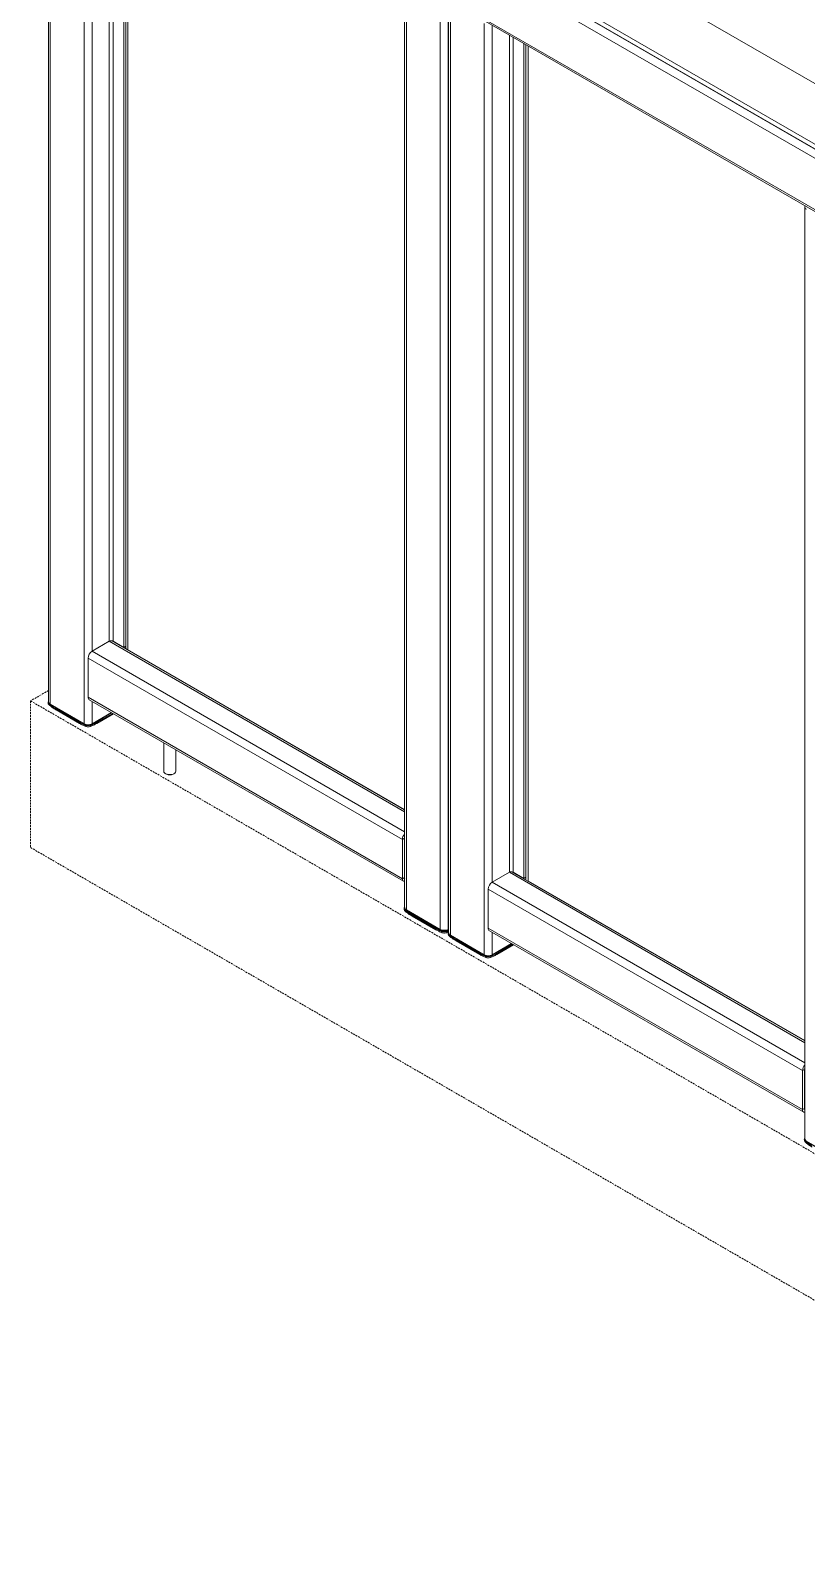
# Model space of a CAD drawing. Header units: millimetres. Extents: x -170 to 4673, y -341 to 2839.
# Drawn here: x 3574 to 4098, y 1282 to 2313 of the extents above; entities that cross this region are included whole.
import ezdxf

# ---------------------------------------------------------------- set-up
doc = ezdxf.new("R2010")
doc.units = ezdxf.units.MM
doc.linetypes.add('HIDDEN', pattern=[1.905, 1.27, -0.635])
doc.layers.add('ZANO_R', color=7, linetype='Continuous', lineweight=0)
doc.layers.add('ZANO_R_przerywana', color=7, linetype='HIDDEN', lineweight=0)

msp = doc.modelspace()

# ---------------------------------------------------------------- linework, layer by layer
at = {"layer": 'ZANO_R'}
for p, q in [((3586.5, 2488.6), (3586.5, 1859.9)), ((3587.6, 2487), (3587.6, 1858.3)), ((3610.6, 1845.1), (3610.6, 2473.8)), ((3615.9, 2472.5), (3615.9, 1894.1)), ((3627.5, 2465.8), (3627.5, 1900.8)), ((3630.1, 1900.8), (3630.1, 2464.4)), ((3637.3, 2460.2), (3637.3, 1896.6)), ((3638.7, 2459.4), (3638.7, 1895.6)), ((3638.7, 2459.4), (3638.7, 1897.4)), ((3640.1, 2458.6), (3640.1, 1894.8)), ((4130.6, 2261.8), (3919, 2383.9)), ((4120.9, 2226.5), (3857.9, 2378.4)), ((4120.9, 2223.3), (3857.9, 2375.1)), ((4123.8, 2221.5), (3860.4, 2373.5)), ((4121.2, 2216.8), (3857.7, 2368.9)), ((3826.9, 2349.8), (3826.9, 1721.1)), ((3828.1, 2348.2), (3828.1, 1719.5)), ((3851, 2335), (3851, 1706.3)), ((3856.3, 2335), (3856.3, 1706.3)), ((3856.6, 2332.7), (3856.6, 1703.9)), ((3857.7, 2334.2), (4121.2, 2182.2)), ((3857.8, 2331.1), (3857.8, 1702.4)), ((3857.9, 2332.8), (4122.5, 2180.1)), ((3880.7, 1689.1), (3880.7, 2317.9)), ((3886, 2316.6), (3886, 1738.1)), ((3897.6, 2309.9), (3897.6, 1744.8)), ((3900.2, 1744.8), (3900.2, 2308.4)), ((3907.4, 2304.3), (3907.4, 1740.7)), ((3908.8, 2303.4), (3908.8, 1739.7)), ((3908.8, 2303.4), (3908.8, 1741.5)), ((3910.2, 2302.6), (3910.2, 1738.8)), ((4097.1, 2193.9), (4097.1, 1565.1)), ((3615.9, 1894.1), (3627.5, 1900.8)), ((3826.9, 1785.6), (3627.5, 1900.8)), ((3629.4, 1901), (3629.3, 1901)), ((3826.9, 1786.9), (3629.4, 1901)), ((3629.9, 1900.7), (3630.1, 1900.8)), ((3637.3, 1896.6), (3630.1, 1900.8)), ((3631.6, 1899.7), (3631.6, 1899.9)), ((3638.7, 1897.4), (3637.3, 1896.6)), ((3825.4, 1767), (3613.2, 1889.4)), ((3613.2, 1863), (3613.2, 1889.4)), ((3826.9, 1772.2), (3615.9, 1894.1)), ((3640.3, 1894.7), (3640.5, 1894.8)), ((3826.9, 1787.1), (3640.5, 1894.8)), ((3586.2, 1859.6), (3586.2, 1859.5)), ((3587.1, 1858.4), (3587.1, 1858.2)), ((3587.1, 1858.4), (3611.1, 1844.5)), ((3587.6, 1858.3), (3610.6, 1845.1)), ((3613.2, 1863), (3825.4, 1740.5)), ((3614, 1861.2), (3826.2, 1738.8)), ((3615.9, 1860.1), (3615.9, 1845.1)), ((3607.1, 1846.1), (3591.1, 1855.3)), ((3591.6, 1854.4), (3607.5, 1845.2)), ((3629.1, 1852.5), (3615.4, 1844.5)), ((3629, 1852.6), (3615.9, 1845.1)), ((3619, 1845.2), (3630.4, 1851.8)), ((3619.4, 1846.1), (3629.8, 1852.1)), ((3611.1, 1844.5), (3611.1, 1844.3)), ((3615.4, 1844.3), (3615.4, 1844.5)), ((3664.4, 1832.1), (3664.4, 1813.1)), ((3672.4, 1813.1), (3672.4, 1827.5)), ((3665.6, 1811.4), (3666.1, 1811.1)), ((3670.7, 1811.1), (3671.2, 1811.4)), ((3826.8, 1767.8), (3825.4, 1767)), ((3825.4, 1740.5), (3825.4, 1767)), ((3826.8, 1741.3), (3826.8, 1767.8)), ((3826.8, 1759.4), (3826.9, 1759.3)), ((3886, 1738.1), (3897.6, 1744.8)), ((4097.1, 1629.7), (3897.6, 1744.8)), ((3899.5, 1745), (3899.4, 1745.1)), ((4097.1, 1631), (3899.5, 1745)), ((3900, 1744.7), (3900.2, 1744.8)), ((3907.4, 1740.7), (3900.2, 1744.8)), ((3901.7, 1743.7), (3901.7, 1743.9)), ((3826.8, 1741.3), (3825.4, 1740.5)), ((3826.9, 1741.2), (3826.8, 1741.3)), ((4095.5, 1611), (3883.4, 1733.5)), ((3883.4, 1707), (3883.4, 1733.5)), ((4097.1, 1616.3), (3886, 1738.1)), ((3908.8, 1741.5), (3907.4, 1740.7)), ((3910.4, 1738.7), (3910.6, 1738.8)), ((4097.1, 1631.2), (3910.6, 1738.8)), ((3826.6, 1720.5), (3826.6, 1720.3)), ((3827.5, 1719.2), (3827.5, 1719)), ((3827.5, 1719.2), (3851.5, 1705.3)), ((3851.7, 1705.7), (3827.7, 1719.5)), ((3828.1, 1719.5), (3851, 1706.3)), ((3847.5, 1706.9), (3831.6, 1716.1)), ((3832, 1715.2), (3847.9, 1706)), ((3851.5, 1705.3), (3851.5, 1705.1)), ((3855.6, 1705.7), (3856.6, 1706.3)), ((3856.6, 1705.8), (3855.8, 1705.3)), ((3856.6, 1705.4), (3855.8, 1705.1)), ((3855.8, 1705.1), (3855.8, 1705.3)), ((3856.3, 1706.3), (3856.6, 1706.5)), ((3856.3, 1703.7), (3856.3, 1703.5)), ((3857.2, 1702.5), (3857.2, 1702.3)), ((3857.2, 1702.5), (3881.2, 1688.6)), ((3857.8, 1702.4), (3880.7, 1689.1)), ((3883.4, 1707), (4095.5, 1584.6)), ((3884.1, 1705.3), (4096.3, 1582.8)), ((3886, 1704.2), (3886, 1689.1)), ((3877.2, 1690.2), (3861.3, 1699.4)), ((3861.7, 1698.5), (3877.6, 1689.3)), ((3899.3, 1696.6), (3885.5, 1688.6)), ((3899.1, 1696.7), (3886, 1689.1)), ((3889.1, 1689.3), (3900.5, 1695.8)), ((3889.5, 1690.2), (3899.9, 1696.2)), ((3881.2, 1688.6), (3881.2, 1688.4)), ((3885.5, 1688.4), (3885.5, 1688.6)), ((4096.9, 1611.8), (4095.5, 1611)), ((4095.5, 1584.6), (4095.5, 1611)), ((4096.9, 1585.4), (4096.9, 1611.8)), ((4096.9, 1603.5), (4097.1, 1603.4)), ((4096.9, 1585.4), (4095.5, 1584.6)), ((4097.1, 1585.3), (4096.9, 1585.4)), ((4096.7, 1564.5), (4096.7, 1564.3)), ((4097.6, 1563.3), (4097.6, 1563.1)), ((4097.6, 1563.3), (4121.7, 1549.4)), ((4121.8, 1549.7), (4097.8, 1563.6))]:
    msp.add_line(p, q, dxfattribs=at)
at = {"layer": 'ZANO_R', "flags": 128}
for points in [[(3587.1, 1858.4), (3586.7, 1858.7), (3586.4, 1859), (3586.3, 1859.3), (3586.2, 1859.6), (3586.3, 1860), (3586.4, 1860.3), (3586.5, 1860.4)], [(3672.4, 1813.1), (3672.3, 1812.5), (3671.8, 1811.8), (3671, 1811.3), (3670, 1810.9), (3668.8, 1810.8), (3667.7, 1810.8), (3666.5, 1811), (3665.6, 1811.4)], [(3827.5, 1719.2), (3827.1, 1719.5), (3826.8, 1719.8), (3826.7, 1720.1), (3826.6, 1720.5), (3826.7, 1720.8), (3826.8, 1721.1), (3826.9, 1721.2)], [(3857.2, 1702.5), (3856.8, 1702.8), (3856.5, 1703.1), (3856.4, 1703.4), (3856.3, 1703.7), (3856.4, 1704.1), (3856.5, 1704.4), (3856.6, 1704.5)], [(4097.6, 1563.3), (4097.2, 1563.6), (4097, 1563.9), (4096.8, 1564.2), (4096.7, 1564.5), (4096.8, 1564.9), (4097, 1565.2), (4097.1, 1565.3)]]:
    msp.add_lwpolyline(points, dxfattribs=at)
at = {"layer": 'ZANO_R'}
for centre, radius, start, end in [((4098.7, 2193.9), 1.64, 151.4509, 249.7195), ((3628.8, 1898.3), 2.77, 62.6097, 117.3903), ((3619.1, 1889.1), 5.84, 122.6055, 177.3945), ((3587.5, 1859.9), 1.03, 158.1787, 224.54), ((3588.4, 1860), 1.91, 185.6948, 245.6253), ((3587.8, 1857.9), 0.723, 159.9965, 220.3961), ((3587.5, 1858.4), 0.383, 141.71, 177.3482), ((3615.1, 1862.7), 1.82, 172.7442, 235.9436), ((3592.1, 1855.2), 0.991, 173.8675, 234.8204), ((3608, 1846), 0.992, 173.8839, 234.638), ((3613.2, 1850.3), 5.84, 242.6097, 297.3903), ((3618.4, 1846), 0.993, 305.5759, 6.0968), ((3611.5, 1844.5), 0.384, 140.1654, 177.3261), ((3613.2, 1848.6), 4.61, 242.6097, 297.3903), ((3612.4, 1844.4), 1.29, 184.8083, 247.8599), ((3613.2, 1848.9), 4.53, 254.5485, 285.4514), ((3614.1, 1844.4), 1.29, 292.0898, 355.1951), ((3615, 1844.5), 0.384, 2.6739, 39.8346), ((3666.3, 1813.2), 1.97, 184.8256, 246.4945), ((3668.4, 1815.6), 5.03, 242.2822, 297.7231), ((3831.2, 1766.7), 5.88, 136.9699, 177.3028), ((3829.1, 1767.7), 2.36, 158.7495, 178.8022), ((3898.9, 1742.4), 2.77, 62.6097, 117.3903), ((3827, 1740.2), 1.64, 170.2863, 268.5353), ((3827.9, 1741.3), 1.1, 177.4205, 211.4512), ((3889.2, 1733.2), 5.84, 122.6055, 177.3945), ((3828.9, 1721.3), 1.91, 185.6948, 245.6253), ((3828.1, 1720.7), 1.21, 162.0388, 249.3417), ((3827.9, 1719.2), 0.384, 122.6055, 177.3945), ((3828.2, 1718.7), 0.723, 159.9965, 220.3961), ((3832.5, 1716), 0.991, 173.8675, 234.8204), ((3848.5, 1706.8), 0.992, 173.8839, 234.638), ((3853.7, 1711.5), 5.84, 242.6097, 297.3903), ((3851.9, 1705.3), 0.384, 122.6055, 177.3945), ((3853.7, 1709.4), 4.61, 242.6097, 297.3903), ((3852.8, 1705.2), 1.29, 184.8083, 247.8599), ((3853.7, 1709.4), 4.23, 242.6097, 297.3903), ((3854.5, 1705.2), 1.29, 292.0898, 355.1951), ((3855.4, 1705.3), 0.384, 2.6055, 57.3945), ((3857.6, 1703.9), 1.03, 158.1787, 224.54), ((3858.5, 1704.1), 1.91, 185.6948, 245.6253), ((3857.6, 1702.5), 0.383, 141.71, 177.3482), ((3857.9, 1702), 0.723, 159.9965, 220.3961), ((3885.2, 1706.8), 1.82, 172.7442, 235.9436), ((3862.2, 1699.3), 0.991, 173.8675, 234.8204), ((3878.2, 1690.1), 0.992, 173.8839, 234.638), ((3883.4, 1694.3), 5.84, 242.6097, 297.3903), ((3881.6, 1688.6), 0.384, 140.1654, 177.3261), ((3883.4, 1692.7), 4.61, 242.6097, 297.3903), ((3882.5, 1688.5), 1.29, 184.8083, 247.8599), ((3883.4, 1693), 4.53, 254.571, 285.4289), ((3884.2, 1688.5), 1.29, 292.0898, 355.1951), ((3885.1, 1688.6), 0.384, 2.6739, 39.8346), ((3888.6, 1690.1), 0.993, 305.5759, 6.0968), ((4101.4, 1610.7), 5.88, 136.9699, 177.3028), ((4099.3, 1611.8), 2.36, 158.7495, 178.8022), ((4097.1, 1584.3), 1.64, 170.2863, 268.5353), ((4098, 1585.3), 1.1, 177.4205, 211.4512), ((4098.2, 1564.7), 1.21, 162.0542, 249.3409), ((4099, 1565.3), 1.91, 185.6948, 245.6253), ((4098, 1563.3), 0.384, 122.6055, 177.3945), ((4098.3, 1562.8), 0.723, 159.9965, 220.3961)]:
    msp.add_arc(centre, radius, start, end, dxfattribs=at)
for points, knots in [([(3586.2, 1859.5), (3586.2, 1859.3), (3586.2, 1858.9), (3586.5, 1858.3), (3586.8, 1857.8), (3587.1, 1857.6), (3587.2, 1857.5)], [0, 0, 0, 0, 0.2018863, 0.5137629, 0.8201016, 1, 1, 1, 1]), ([(3586.2, 1859.5), (3586.2, 1859.4), (3586.2, 1859.1), (3586.5, 1858.6), (3586.9, 1858.3), (3587.1, 1858.2)], [0, 0, 0, 0, 0.258639, 0.66803, 1, 1, 1, 1]), ([(3587.1, 1858.2), (3587.7, 1857.7), (3589.1, 1856.6), (3590.5, 1855.7), (3591.1, 1855.3)], [0, 0, 0, 0, 0.4971692, 1, 1, 1, 1]), ([(3587.2, 1857.5), (3587.5, 1857.3), (3588.4, 1856.4), (3589.9, 1855.4), (3591.1, 1854.7), (3591.6, 1854.4)], [0, 0, 0, 0, 0.1751399, 0.6907193, 1, 1, 1, 1]), ([(3611.1, 1844.3), (3610.5, 1844.5), (3609.1, 1845), (3607.7, 1845.8), (3607.1, 1846.1)], [0, 0, 0, 0, 0.497169, 1, 1, 1, 1]), ([(3607.5, 1845.2), (3608.2, 1844.9), (3609.6, 1844.1), (3611.1, 1843.5), (3611.8, 1843.3), (3611.9, 1843.2)], [0, 0, 0, 0, 0.4645301, 0.9500517, 1, 1, 1, 1]), ([(3614.6, 1843.2), (3614.6, 1843.2), (3615.4, 1843.5), (3616.9, 1844.1), (3618.3, 1844.9), (3619, 1845.2)], [0, 0, 0, 0, 0.032441, 0.538747, 1, 1, 1, 1]), ([(3619.4, 1846.1), (3618.8, 1845.8), (3617.4, 1845), (3616, 1844.5), (3615.4, 1844.3)], [0, 0, 0, 0, 0.497073, 1, 1, 1, 1]), ([(3615.4, 1844.3), (3615.1, 1844.2), (3614.6, 1844), (3613.6, 1843.9), (3612.6, 1843.9), (3611.8, 1844), (3611.3, 1844.2), (3611.1, 1844.3)], [0, 0, 0, 0, 0.209411, 0.421238, 0.629113, 0.833923, 1, 1, 1, 1]), ([(3611.9, 1843.2), (3612.1, 1843.2), (3612.6, 1843), (3613.4, 1843), (3614.1, 1843.1), (3614.5, 1843.2), (3614.6, 1843.2)], [0, 0, 0, 0, 0.217715, 0.552097, 0.88216, 1, 1, 1, 1]), ([(3826.6, 1720.3), (3826.6, 1720.1), (3826.6, 1719.7), (3826.9, 1719.1), (3827.2, 1718.6), (3827.5, 1718.4), (3827.7, 1718.3)], [0, 0, 0, 0, 0.201886, 0.513763, 0.820102, 1, 1, 1, 1]), ([(3826.7, 1720.3), (3826.7, 1720.2), (3826.6, 1719.9), (3827, 1719.4), (3827.3, 1719.1), (3827.5, 1719)], [0, 0, 0, 0, 0.258639, 0.66803, 1, 1, 1, 1]), ([(3827.5, 1719), (3828.2, 1718.5), (3829.5, 1717.4), (3830.9, 1716.5), (3831.6, 1716.1)], [0, 0, 0, 0, 0.4971692, 1, 1, 1, 1]), ([(3827.6, 1718.3), (3827.9, 1718.1), (3828.9, 1717.2), (3830.3, 1716.2), (3831.5, 1715.5), (3832, 1715.2)], [0, 0, 0, 0, 0.17514, 0.690719, 1, 1, 1, 1]), ([(3851.5, 1705.1), (3850.9, 1705.3), (3849.5, 1705.8), (3848.2, 1706.6), (3847.5, 1706.9)], [0, 0, 0, 0, 0.497169, 1, 1, 1, 1]), ([(3847.9, 1706), (3848.6, 1705.7), (3850, 1704.9), (3851.5, 1704.3), (3852.3, 1704.1), (3852.3, 1704)], [0, 0, 0, 0, 0.46453, 0.950052, 1, 1, 1, 1]), ([(3855.8, 1705.1), (3855.5, 1705), (3855, 1704.8), (3854, 1704.7), (3853.1, 1704.7), (3852.2, 1704.8), (3851.7, 1705), (3851.5, 1705.1)], [0, 0, 0, 0, 0.209411, 0.421238, 0.629113, 0.833923, 1, 1, 1, 1]), ([(3852.3, 1704), (3852.5, 1704), (3853, 1703.8), (3853.8, 1703.8), (3854.5, 1703.9), (3854.9, 1704), (3855, 1704)], [0, 0, 0, 0, 0.217715, 0.552097, 0.88216, 1, 1, 1, 1]), ([(3855, 1704), (3855, 1704), (3855.6, 1704.2), (3856.1, 1704.4), (3856.6, 1704.7)], [0, 0, 0, 0, 0.086737, 1, 1, 1, 1]), ([(3856.3, 1703.5), (3856.3, 1703.4), (3856.3, 1703), (3856.6, 1702.4), (3856.9, 1701.9), (3857.2, 1701.6), (3857.4, 1701.5)], [0, 0, 0, 0, 0.201886, 0.513763, 0.820102, 1, 1, 1, 1]), ([(3856.4, 1703.5), (3856.4, 1703.4), (3856.3, 1703.1), (3856.7, 1702.7), (3857, 1702.4), (3857.2, 1702.3)], [0, 0, 0, 0, 0.258639, 0.66803, 1, 1, 1, 1]), ([(3857.2, 1702.3), (3857.9, 1701.7), (3859.2, 1700.6), (3860.6, 1699.8), (3861.3, 1699.4)], [0, 0, 0, 0, 0.4971692, 1, 1, 1, 1]), ([(3857.3, 1701.6), (3857.6, 1701.3), (3858.6, 1700.5), (3860, 1699.5), (3861.2, 1698.8), (3861.7, 1698.5)], [0, 0, 0, 0, 0.1751399, 0.6907193, 1, 1, 1, 1]), ([(3881.2, 1688.4), (3880.6, 1688.6), (3879.2, 1689.1), (3877.9, 1689.8), (3877.2, 1690.2)], [0, 0, 0, 0, 0.497169, 1, 1, 1, 1]), ([(3877.6, 1689.3), (3878.3, 1688.9), (3879.7, 1688.2), (3881.2, 1687.5), (3882, 1687.3), (3882, 1687.3)], [0, 0, 0, 0, 0.46453, 0.950052, 1, 1, 1, 1]), ([(3885.5, 1688.4), (3885.2, 1688.3), (3884.7, 1688.1), (3883.7, 1687.9), (3882.7, 1687.9), (3881.9, 1688.1), (3881.4, 1688.3), (3881.2, 1688.4)], [0, 0, 0, 0, 0.209411, 0.421238, 0.629113, 0.833923, 1, 1, 1, 1]), ([(3882, 1687.3), (3882.2, 1687.2), (3882.7, 1687.1), (3883.5, 1687.1), (3884.2, 1687.1), (3884.6, 1687.3), (3884.7, 1687.3)], [0, 0, 0, 0, 0.217715, 0.552097, 0.88216, 1, 1, 1, 1]), ([(3884.7, 1687.3), (3884.7, 1687.3), (3885.5, 1687.5), (3887, 1688.1), (3888.4, 1688.9), (3889.1, 1689.3)], [0, 0, 0, 0, 0.032441, 0.538747, 1, 1, 1, 1]), ([(3889.5, 1690.2), (3888.9, 1689.8), (3887.5, 1689.1), (3886.2, 1688.6), (3885.5, 1688.4)], [0, 0, 0, 0, 0.497073, 1, 1, 1, 1]), ([(4096.8, 1564.3), (4096.8, 1564.2), (4096.8, 1563.8), (4097, 1563.2), (4097.4, 1562.7), (4097.7, 1562.4), (4097.8, 1562.3)], [0, 0, 0, 0, 0.201886, 0.513763, 0.820102, 1, 1, 1, 1]), ([(4096.8, 1564.3), (4096.8, 1564.2), (4096.8, 1563.9), (4097.1, 1563.5), (4097.4, 1563.2), (4097.6, 1563.1)], [0, 0, 0, 0, 0.258639, 0.66803, 1, 1, 1, 1]), ([(4097.6, 1563.1), (4098.3, 1562.5), (4099.6, 1561.4), (4101, 1560.6), (4101.7, 1560.2)], [0, 0, 0, 0, 0.4971692, 1, 1, 1, 1]), ([(4097.8, 1562.4), (4098, 1562.1), (4099, 1561.3), (4100.4, 1560.3), (4101.6, 1559.6), (4102.1, 1559.3)], [0, 0, 0, 0, 0.17514, 0.690719, 1, 1, 1, 1])]:
    msp.add_open_spline(points, degree=3, knots=knots, dxfattribs=at)
at = {"layer": 'ZANO_R_przerywana'}
for p, q in [((3586.5, 1867.6), (3574.4, 1860.5)), ((3574.4, 1860.5), (3574.4, 1761.5)), ((3574.4, 1860.5), (4404.5, 1381.3)), ((3574.4, 1761.5), (4404.5, 1282.3))]:
    msp.add_line(p, q, dxfattribs=at)

doc.saveas('drawing.dxf')
